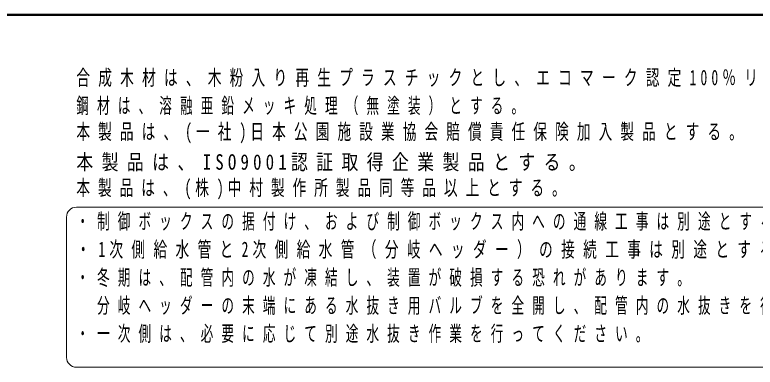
# Model space of a CAD drawing. Units: millimetres on the paper. Extents: x -385 to 0, y -594 to 267.
# Drawn here: x -172.2 to -66.7, y 216.8 to 267 of the extents above; entities that cross this region are included whole.
import ezdxf

# ---------------------------------------------------------------- set-up
doc = ezdxf.new("R2010")
doc.units = ezdxf.units.MM
doc.layers.add('CLASS1', color=7, linetype='Continuous', lineweight=13)
doc.layers.add('LY_3', color=7, linetype='Continuous', lineweight=13)
doc.styles.add('ＭＳ ゴシック', font='')
doc.styles.get('ＭＳ ゴシック').set_extended_font_data('MS Gothic')

msp = doc.modelspace()

# ---------------------------------------------------------------- linework, layer by layer
at = {"layer": 'CLASS1'}
for p, q in [((-40.413, 239.577), (-163.413, 239.577)), ((-164.813, 238.177), (-164.813, 218.177)), ((-163.413, 216.777), (-40.413, 216.777))]:
    msp.add_line(p, q, dxfattribs=at)
for centre, start, end in [((-163.413, 238.177), 90, 180), ((-163.413, 218.177), 180, 270)]:
    msp.add_arc(centre, 1.4, start, end, dxfattribs=at)
at = {"layer": 'LY_3', "lineweight": 50}
msp.add_line((0, 267), (-385, 267), dxfattribs=at)

# ---------------------------------------------------------------- texts
at = {"layer": 'CLASS1', "char_height": 2.199, "style": 'ＭＳ ゴシック'}
for s, insert, attachment_point in [('\\T1.6;\\W0.65;合成木材は、木粉入り再生プラスチックとし、エコマーク認定100％リサイクル品（色：ブラウン）とする。', (-163.413, 256.677), 7), ('\\T1.64;\\W0.6;鋼材は、溶融亜鉛メッキ処理（無塗装）とする。', (-163.413, 252.677), 7), ('\\T1.59;\\W0.65;本製品は、(一社)日本公園施設業協会賠償責任保険加入製品とする。', (-163.413, 248.677), 7), ('\\T1.5;\\W0.8;本製品は、ISO9001認証取得企業製品とする。', (-163.413, 244.677), 7), ('\\T1.58;\\W0.65;本製品は、(株)中村製作所製品同等品以上とする。', (-163.413, 240.677), 7), ('\\T1.64;\\W0.6;・制御ボックスの据付け、および制御ボックス内への通線工事は別途とする。', (-163.413, 238.677), 1), ('\\T1.61;\\W0.65;・1次側給水管と2次側給水管（分岐ヘッダー）の接続工事は別途とする。', (-163.413, 234.677), 1), ('\\T1.64;\\W0.6;・冬期は、配管内の水が凍結し、装置が破損する恐れがあります。', (-163.413, 230.677), 1), ('\\T1.64;\\W0.6;\u3000分岐ヘッダーの末端にある水抜き用バルブを全開し、配管内の水抜きを行ってください。', (-163.413, 226.677), 1), ('\\T1.64;\\W0.6;・一次側は、必要に応じて別途水抜き作業を行ってください。', (-163.413, 222.677), 1)]:
    msp.add_mtext(s, dxfattribs=dict(at, insert=insert, attachment_point=attachment_point))

doc.saveas('drawing.dxf')
